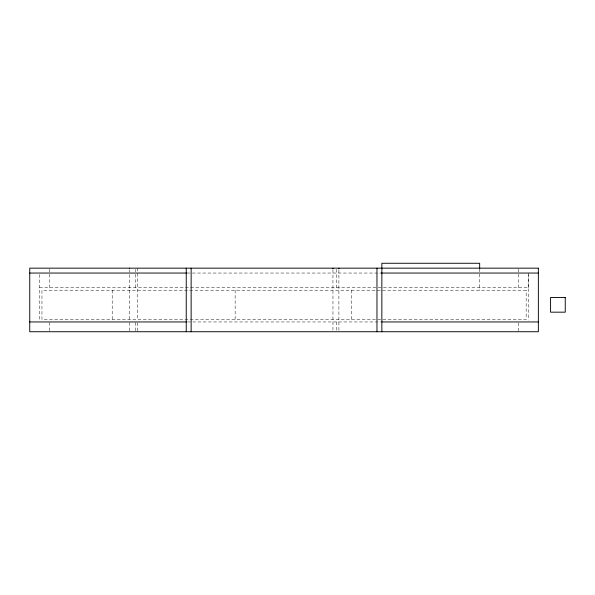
<?xml version="1.0" encoding="UTF-8"?>
<svg xmlns="http://www.w3.org/2000/svg" width="595" height="595" viewBox="0 0 595 595"><rect width="100%" height="100%" fill="white"/><g stroke="black" fill="none" stroke-linecap="round" stroke-linejoin="round"><path stroke-width="0.45" stroke-dasharray="2.98 2.23" d="M528.568 287.72L528.568 274.883M187.12 273.046L381.031 273.046M39.53 287.72L528.427 287.72M187.544 321.954L381.164 321.954M528.568 273.046L528.568 320.11M518.788 269.044L518.788 287.72M518.788 322.84L518.788 331.735M479.667 268.843L479.667 290.211M351.771 290.211L351.771 319.463M338.897 269.989L338.897 331.125M336.748 269.379L336.748 287.72M336.748 321.954L336.748 331.125M332.955 269.788L332.955 331.735M235.144 290.211L235.144 319.463M137.341 268.159L137.341 320.14M137.341 322.765L137.341 331.735M135.541 269.379L135.541 271.826M135.541 274.273L135.541 287.72M135.541 322.564L135.541 331.125M129.479 269.989L129.479 272.131M129.479 274.578L129.479 320.422M129.479 322.564L129.479 331.125M112.202 290.211L112.202 319.463M49.311 269.044L49.311 287.72M49.311 322.564L49.311 331.125M39.53 274.578L39.53 320.422M526.159 290.211L41.947 290.211L41.947 319.463L526.159 319.463L526.159 290.211"/><path stroke-width="0.89" d="M29.75 273.046L186.733 273.046M381.373 273.046L538.356 273.046M29.75 321.954L186.242 321.954M381.856 321.954L538.356 321.954M479.667 268.843L479.667 263.265L381.856 263.265L381.856 331.735M376.97 268.159L376.97 331.735M338.897 268.159L338.897 268.769M332.955 268.159L332.955 268.769M191.136 268.159L191.136 331.735M186.242 268.159L186.242 331.735M129.479 268.159L129.479 268.769M538.356 268.159L29.75 268.159L29.75 331.735L538.356 331.735L538.356 268.159M565.25 297.5L550.576 297.5L550.576 312.174L565.25 312.174L565.25 297.5"/></g></svg>
